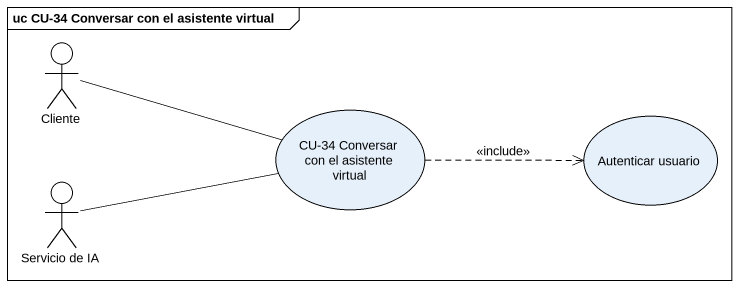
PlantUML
@startuml
mainframe uc CU-34 Conversar con el asistente virtual
actor Cliente
usecase "CU-34 Conversar con el asistente virtual" as CU_34_Conversar_con_el
usecase "Autenticar usuario" as Autenticar_usuario
actor "Servicio de IA" as Servicio_de_IA
Cliente -right- CU_34_Conversar_con_el
CU_34_Conversar_con_el .right.> Autenticar_usuario : <<include>>
Servicio_de_IA -right- CU_34_Conversar_con_el
@enduml
